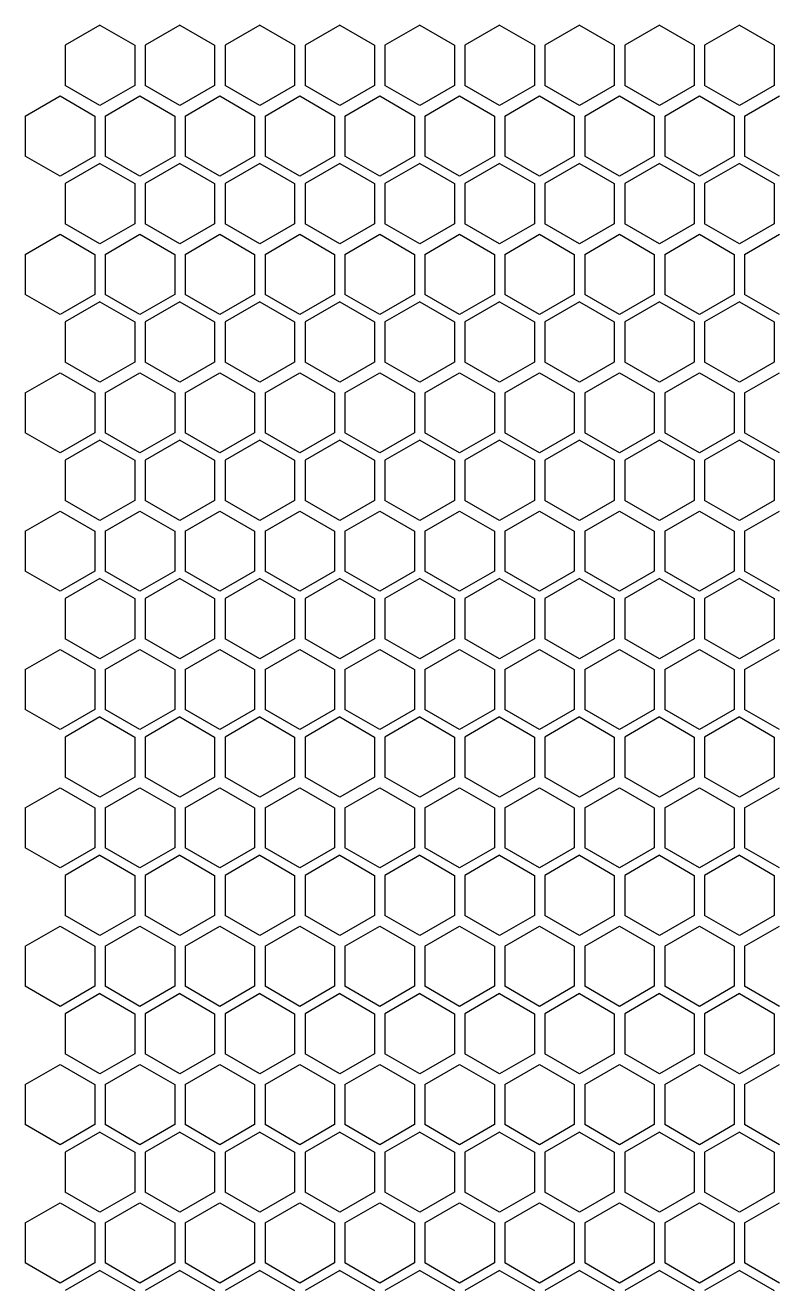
# Model space of a CAD drawing. Extents: x 61367 to 140945, y -1257 to 25588.
# Drawn here: x 94384.1 to 94470.6, y 15948.9 to 16094.1 of the extents above; entities that cross this region are included whole.
import ezdxf

# ---------------------------------------------------------------- set-up
doc = ezdxf.new("R2010")
doc.units = 0
doc.header["$MEASUREMENT"] = 0
doc.layers.get('0').update_dxf_attribs({"linetype": 'CONTINUOUS'})
doc.layers.add('4215-0412-2-1_0', color=7, linetype='CONTINUOUS')

# ---------------------------------------------------------------- blocks, each defined once
blk = doc.blocks.new('RYHTHYT')
at = {"layer": '4215-0412-2-1_0', "color": 7, "linetype": 'Continuous'}
for p, q in [((-33181.66, -67599.48), (-33185.66, -67601.79)), ((-33181.66, -67599.48), (-33177.66, -67601.79)), ((-33172.46, -67599.48), (-33176.46, -67601.79)), ((-33172.46, -67599.48), (-33168.46, -67601.79)), ((-33163.26, -67599.48), (-33167.26, -67601.79)), ((-33163.26, -67599.48), (-33159.26, -67601.79)), ((-33154.06, -67599.48), (-33158.06, -67601.79)), ((-33154.06, -67599.48), (-33150.06, -67601.79)), ((-33144.86, -67599.48), (-33148.86, -67601.79)), ((-33144.86, -67599.48), (-33140.86, -67601.79)), ((-33135.66, -67599.48), (-33139.66, -67601.79)), ((-33135.66, -67599.48), (-33131.66, -67601.79)), ((-33126.46, -67599.48), (-33130.46, -67601.79)), ((-33126.46, -67599.48), (-33122.46, -67601.79)), ((-33117.26, -67599.48), (-33121.26, -67601.79)), ((-33117.26, -67599.48), (-33113.26, -67601.79)), ((-33108.06, -67599.48), (-33112.06, -67601.79)), ((-33108.06, -67599.48), (-33104.06, -67601.79)), ((-33185.66, -67601.79), (-33185.66, -67606.41)), ((-33177.66, -67601.79), (-33177.66, -67606.41)), ((-33176.46, -67601.79), (-33176.46, -67606.41)), ((-33168.46, -67601.79), (-33168.46, -67606.41)), ((-33167.26, -67601.79), (-33167.26, -67606.41)), ((-33159.26, -67601.79), (-33159.26, -67606.41)), ((-33158.06, -67601.79), (-33158.06, -67606.41)), ((-33150.06, -67601.79), (-33150.06, -67606.41)), ((-33148.86, -67601.79), (-33148.86, -67606.41)), ((-33140.86, -67601.79), (-33140.86, -67606.41)), ((-33139.66, -67601.79), (-33139.66, -67606.41)), ((-33131.66, -67601.79), (-33131.66, -67606.41)), ((-33130.46, -67601.79), (-33130.46, -67606.41)), ((-33122.46, -67601.79), (-33122.46, -67606.41)), ((-33121.26, -67601.79), (-33121.26, -67606.41)), ((-33113.26, -67601.79), (-33113.26, -67606.41)), ((-33112.06, -67601.79), (-33112.06, -67606.41)), ((-33104.06, -67601.79), (-33104.06, -67606.41)), ((-33181.66, -67608.72), (-33185.66, -67606.41)), ((-33177.66, -67606.41), (-33181.66, -67608.72)), ((-33172.46, -67608.72), (-33176.46, -67606.41)), ((-33168.46, -67606.41), (-33172.46, -67608.72)), ((-33163.26, -67608.72), (-33167.26, -67606.41)), ((-33159.26, -67606.41), (-33163.26, -67608.72)), ((-33154.06, -67608.72), (-33158.06, -67606.41)), ((-33150.06, -67606.41), (-33154.06, -67608.72)), ((-33144.86, -67608.72), (-33148.86, -67606.41)), ((-33140.86, -67606.41), (-33144.86, -67608.72)), ((-33135.66, -67608.72), (-33139.66, -67606.41)), ((-33131.66, -67606.41), (-33135.66, -67608.72)), ((-33126.46, -67608.72), (-33130.46, -67606.41)), ((-33122.46, -67606.41), (-33126.46, -67608.72)), ((-33117.26, -67608.72), (-33121.26, -67606.41)), ((-33113.26, -67606.41), (-33117.26, -67608.72)), ((-33108.06, -67608.72), (-33112.06, -67606.41)), ((-33104.06, -67606.41), (-33108.06, -67608.72)), ((-33190.26, -67609.94), (-33186.26, -67607.63)), ((-33186.26, -67607.63), (-33182.26, -67609.94)), ((-33181.06, -67609.94), (-33177.06, -67607.63)), ((-33177.06, -67607.63), (-33173.06, -67609.94)), ((-33171.86, -67609.94), (-33167.86, -67607.63)), ((-33167.86, -67607.63), (-33163.86, -67609.94)), ((-33162.66, -67609.94), (-33158.66, -67607.63)), ((-33158.66, -67607.63), (-33154.66, -67609.94)), ((-33153.46, -67609.94), (-33149.46, -67607.63)), ((-33149.46, -67607.63), (-33145.46, -67609.94)), ((-33144.26, -67609.94), (-33140.26, -67607.63)), ((-33140.26, -67607.63), (-33136.26, -67609.94)), ((-33135.06, -67609.94), (-33131.06, -67607.63)), ((-33131.06, -67607.63), (-33127.06, -67609.94)), ((-33125.86, -67609.94), (-33121.86, -67607.63)), ((-33121.86, -67607.63), (-33117.86, -67609.94)), ((-33116.66, -67609.94), (-33112.66, -67607.63)), ((-33112.66, -67607.63), (-33108.66, -67609.94)), ((-33107.46, -67609.94), (-33103.46, -67607.63)), ((-33190.26, -67609.94), (-33190.26, -67614.56)), ((-33182.26, -67609.94), (-33182.26, -67614.56)), ((-33181.06, -67609.94), (-33181.06, -67614.56)), ((-33173.06, -67609.94), (-33173.06, -67614.56)), ((-33171.86, -67609.94), (-33171.86, -67614.56)), ((-33163.86, -67609.94), (-33163.86, -67614.56)), ((-33162.66, -67609.94), (-33162.66, -67614.56)), ((-33154.66, -67609.94), (-33154.66, -67614.56)), ((-33153.46, -67609.94), (-33153.46, -67614.56)), ((-33145.46, -67609.94), (-33145.46, -67614.56)), ((-33144.26, -67609.94), (-33144.26, -67614.56)), ((-33136.26, -67609.94), (-33136.26, -67614.56)), ((-33135.06, -67609.94), (-33135.06, -67614.56)), ((-33127.06, -67609.94), (-33127.06, -67614.56)), ((-33125.86, -67609.94), (-33125.86, -67614.56)), ((-33117.86, -67609.94), (-33117.86, -67614.56)), ((-33116.66, -67609.94), (-33116.66, -67614.56)), ((-33108.66, -67609.94), (-33108.66, -67614.56)), ((-33107.46, -67609.94), (-33107.46, -67614.56)), ((-33186.26, -67616.87), (-33190.26, -67614.56)), ((-33182.26, -67614.56), (-33186.26, -67616.87)), ((-33177.06, -67616.87), (-33181.06, -67614.56)), ((-33173.06, -67614.56), (-33177.06, -67616.87)), ((-33167.86, -67616.87), (-33171.86, -67614.56)), ((-33163.86, -67614.56), (-33167.86, -67616.87)), ((-33158.66, -67616.87), (-33162.66, -67614.56)), ((-33154.66, -67614.56), (-33158.66, -67616.87)), ((-33149.46, -67616.87), (-33153.46, -67614.56)), ((-33145.46, -67614.56), (-33149.46, -67616.87)), ((-33140.26, -67616.87), (-33144.26, -67614.56)), ((-33136.26, -67614.56), (-33140.26, -67616.87)), ((-33131.06, -67616.87), (-33135.06, -67614.56)), ((-33127.06, -67614.56), (-33131.06, -67616.87)), ((-33121.86, -67616.87), (-33125.86, -67614.56)), ((-33117.86, -67614.56), (-33121.86, -67616.87)), ((-33112.66, -67616.87), (-33116.66, -67614.56)), ((-33108.66, -67614.56), (-33112.66, -67616.87)), ((-33103.46, -67616.87), (-33107.46, -67614.56)), ((-33181.66, -67615.41), (-33185.66, -67617.72)), ((-33181.66, -67615.41), (-33177.66, -67617.72)), ((-33172.46, -67615.41), (-33176.46, -67617.72)), ((-33172.46, -67615.41), (-33168.46, -67617.72)), ((-33163.26, -67615.41), (-33167.26, -67617.72)), ((-33163.26, -67615.41), (-33159.26, -67617.72)), ((-33154.06, -67615.41), (-33158.06, -67617.72)), ((-33154.06, -67615.41), (-33150.06, -67617.72)), ((-33144.86, -67615.41), (-33148.86, -67617.72)), ((-33144.86, -67615.41), (-33140.86, -67617.72)), ((-33135.66, -67615.41), (-33139.66, -67617.72)), ((-33135.66, -67615.41), (-33131.66, -67617.72)), ((-33126.46, -67615.41), (-33130.46, -67617.72)), ((-33126.46, -67615.41), (-33122.46, -67617.72)), ((-33117.26, -67615.41), (-33121.26, -67617.72)), ((-33117.26, -67615.41), (-33113.26, -67617.72)), ((-33108.06, -67615.41), (-33112.06, -67617.72)), ((-33108.06, -67615.41), (-33104.06, -67617.72)), ((-33185.66, -67617.72), (-33185.66, -67622.34)), ((-33177.66, -67617.72), (-33177.66, -67622.34)), ((-33176.46, -67617.72), (-33176.46, -67622.34)), ((-33168.46, -67617.72), (-33168.46, -67622.34)), ((-33167.26, -67617.72), (-33167.26, -67622.34)), ((-33159.26, -67617.72), (-33159.26, -67622.34)), ((-33158.06, -67617.72), (-33158.06, -67622.34)), ((-33150.06, -67617.72), (-33150.06, -67622.34)), ((-33148.86, -67617.72), (-33148.86, -67622.34)), ((-33140.86, -67617.72), (-33140.86, -67622.34)), ((-33139.66, -67617.72), (-33139.66, -67622.34)), ((-33131.66, -67617.72), (-33131.66, -67622.34)), ((-33130.46, -67617.72), (-33130.46, -67622.34)), ((-33122.46, -67617.72), (-33122.46, -67622.34)), ((-33121.26, -67617.72), (-33121.26, -67622.34)), ((-33113.26, -67617.72), (-33113.26, -67622.34)), ((-33112.06, -67617.72), (-33112.06, -67622.34)), ((-33104.06, -67617.72), (-33104.06, -67622.34)), ((-33181.66, -67624.65), (-33185.66, -67622.34)), ((-33177.66, -67622.34), (-33181.66, -67624.65)), ((-33172.46, -67624.65), (-33176.46, -67622.34)), ((-33168.46, -67622.34), (-33172.46, -67624.65)), ((-33163.26, -67624.65), (-33167.26, -67622.34)), ((-33159.26, -67622.34), (-33163.26, -67624.65)), ((-33154.06, -67624.65), (-33158.06, -67622.34)), ((-33150.06, -67622.34), (-33154.06, -67624.65)), ((-33144.86, -67624.65), (-33148.86, -67622.34)), ((-33140.86, -67622.34), (-33144.86, -67624.65)), ((-33135.66, -67624.65), (-33139.66, -67622.34)), ((-33131.66, -67622.34), (-33135.66, -67624.65)), ((-33126.46, -67624.65), (-33130.46, -67622.34)), ((-33122.46, -67622.34), (-33126.46, -67624.65)), ((-33117.26, -67624.65), (-33121.26, -67622.34)), ((-33113.26, -67622.34), (-33117.26, -67624.65)), ((-33108.06, -67624.65), (-33112.06, -67622.34)), ((-33104.06, -67622.34), (-33108.06, -67624.65)), ((-33190.26, -67625.87), (-33186.26, -67623.56)), ((-33186.26, -67623.56), (-33182.26, -67625.87)), ((-33181.06, -67625.87), (-33177.06, -67623.56)), ((-33177.06, -67623.56), (-33173.06, -67625.87)), ((-33171.86, -67625.87), (-33167.86, -67623.56)), ((-33167.86, -67623.56), (-33163.86, -67625.87)), ((-33162.66, -67625.87), (-33158.66, -67623.56)), ((-33158.66, -67623.56), (-33154.66, -67625.87)), ((-33153.46, -67625.87), (-33149.46, -67623.56)), ((-33149.46, -67623.56), (-33145.46, -67625.87)), ((-33144.26, -67625.87), (-33140.26, -67623.56)), ((-33140.26, -67623.56), (-33136.26, -67625.87)), ((-33135.06, -67625.87), (-33131.06, -67623.56)), ((-33131.06, -67623.56), (-33127.06, -67625.87)), ((-33125.86, -67625.87), (-33121.86, -67623.56)), ((-33121.86, -67623.56), (-33117.86, -67625.87)), ((-33116.66, -67625.87), (-33112.66, -67623.56)), ((-33112.66, -67623.56), (-33108.66, -67625.87)), ((-33107.46, -67625.87), (-33103.46, -67623.56)), ((-33190.26, -67625.87), (-33190.26, -67630.49)), ((-33182.26, -67625.87), (-33182.26, -67630.49)), ((-33181.06, -67625.87), (-33181.06, -67630.49)), ((-33173.06, -67625.87), (-33173.06, -67630.49)), ((-33171.86, -67625.87), (-33171.86, -67630.49)), ((-33163.86, -67625.87), (-33163.86, -67630.49)), ((-33162.66, -67625.87), (-33162.66, -67630.49)), ((-33154.66, -67625.87), (-33154.66, -67630.49)), ((-33153.46, -67625.87), (-33153.46, -67630.49)), ((-33145.46, -67625.87), (-33145.46, -67630.49)), ((-33144.26, -67625.87), (-33144.26, -67630.49)), ((-33136.26, -67625.87), (-33136.26, -67630.49)), ((-33135.06, -67625.87), (-33135.06, -67630.49)), ((-33127.06, -67625.87), (-33127.06, -67630.49)), ((-33125.86, -67625.87), (-33125.86, -67630.49)), ((-33117.86, -67625.87), (-33117.86, -67630.49)), ((-33116.66, -67625.87), (-33116.66, -67630.49)), ((-33108.66, -67625.87), (-33108.66, -67630.49)), ((-33107.46, -67625.87), (-33107.46, -67630.49)), ((-33186.26, -67632.8), (-33190.26, -67630.49)), ((-33182.26, -67630.49), (-33186.26, -67632.8)), ((-33177.06, -67632.8), (-33181.06, -67630.49)), ((-33173.06, -67630.49), (-33177.06, -67632.8)), ((-33167.86, -67632.8), (-33171.86, -67630.49)), ((-33163.86, -67630.49), (-33167.86, -67632.8)), ((-33158.66, -67632.8), (-33162.66, -67630.49)), ((-33154.66, -67630.49), (-33158.66, -67632.8)), ((-33149.46, -67632.8), (-33153.46, -67630.49)), ((-33145.46, -67630.49), (-33149.46, -67632.8)), ((-33140.26, -67632.8), (-33144.26, -67630.49)), ((-33136.26, -67630.49), (-33140.26, -67632.8)), ((-33131.06, -67632.8), (-33135.06, -67630.49)), ((-33127.06, -67630.49), (-33131.06, -67632.8)), ((-33121.86, -67632.8), (-33125.86, -67630.49)), ((-33117.86, -67630.49), (-33121.86, -67632.8)), ((-33112.66, -67632.8), (-33116.66, -67630.49)), ((-33108.66, -67630.49), (-33112.66, -67632.8)), ((-33103.46, -67632.8), (-33107.46, -67630.49)), ((-33181.66, -67631.34), (-33185.66, -67633.65)), ((-33181.66, -67631.34), (-33177.66, -67633.65)), ((-33172.46, -67631.34), (-33176.46, -67633.65)), ((-33172.46, -67631.34), (-33168.46, -67633.65)), ((-33163.26, -67631.34), (-33167.26, -67633.65)), ((-33163.26, -67631.34), (-33159.26, -67633.65)), ((-33154.06, -67631.34), (-33158.06, -67633.65)), ((-33154.06, -67631.34), (-33150.06, -67633.65)), ((-33144.86, -67631.34), (-33148.86, -67633.65)), ((-33144.86, -67631.34), (-33140.86, -67633.65)), ((-33135.66, -67631.34), (-33139.66, -67633.65)), ((-33135.66, -67631.34), (-33131.66, -67633.65)), ((-33126.46, -67631.34), (-33130.46, -67633.65)), ((-33126.46, -67631.34), (-33122.46, -67633.65)), ((-33117.26, -67631.34), (-33121.26, -67633.65)), ((-33117.26, -67631.34), (-33113.26, -67633.65)), ((-33108.06, -67631.34), (-33112.06, -67633.65)), ((-33108.06, -67631.34), (-33104.06, -67633.65)), ((-33185.66, -67633.65), (-33185.66, -67638.27)), ((-33177.66, -67633.65), (-33177.66, -67638.27)), ((-33176.46, -67633.65), (-33176.46, -67638.27)), ((-33168.46, -67633.65), (-33168.46, -67638.27)), ((-33167.26, -67633.65), (-33167.26, -67638.27)), ((-33159.26, -67633.65), (-33159.26, -67638.27)), ((-33158.06, -67633.65), (-33158.06, -67638.27)), ((-33150.06, -67633.65), (-33150.06, -67638.27)), ((-33148.86, -67633.65), (-33148.86, -67638.27)), ((-33140.86, -67633.65), (-33140.86, -67638.27)), ((-33139.66, -67633.65), (-33139.66, -67638.27)), ((-33131.66, -67633.65), (-33131.66, -67638.27)), ((-33130.46, -67633.65), (-33130.46, -67638.27)), ((-33122.46, -67633.65), (-33122.46, -67638.27)), ((-33121.26, -67633.65), (-33121.26, -67638.27)), ((-33113.26, -67633.65), (-33113.26, -67638.27)), ((-33112.06, -67633.65), (-33112.06, -67638.27)), ((-33104.06, -67633.65), (-33104.06, -67638.27)), ((-33181.66, -67640.58), (-33185.66, -67638.27)), ((-33177.66, -67638.27), (-33181.66, -67640.58)), ((-33172.46, -67640.58), (-33176.46, -67638.27)), ((-33168.46, -67638.27), (-33172.46, -67640.58)), ((-33163.26, -67640.58), (-33167.26, -67638.27)), ((-33159.26, -67638.27), (-33163.26, -67640.58)), ((-33154.06, -67640.58), (-33158.06, -67638.27)), ((-33150.06, -67638.27), (-33154.06, -67640.58)), ((-33144.86, -67640.58), (-33148.86, -67638.27)), ((-33140.86, -67638.27), (-33144.86, -67640.58)), ((-33135.66, -67640.58), (-33139.66, -67638.27)), ((-33131.66, -67638.27), (-33135.66, -67640.58)), ((-33126.46, -67640.58), (-33130.46, -67638.27)), ((-33122.46, -67638.27), (-33126.46, -67640.58)), ((-33117.26, -67640.58), (-33121.26, -67638.27)), ((-33113.26, -67638.27), (-33117.26, -67640.58)), ((-33108.06, -67640.58), (-33112.06, -67638.27)), ((-33104.06, -67638.27), (-33108.06, -67640.58)), ((-33190.26, -67641.8), (-33186.26, -67639.49)), ((-33186.26, -67639.49), (-33182.26, -67641.8)), ((-33181.06, -67641.8), (-33177.06, -67639.49)), ((-33177.06, -67639.49), (-33173.06, -67641.8)), ((-33171.86, -67641.8), (-33167.86, -67639.49)), ((-33167.86, -67639.49), (-33163.86, -67641.8)), ((-33162.66, -67641.8), (-33158.66, -67639.49)), ((-33158.66, -67639.49), (-33154.66, -67641.8)), ((-33153.46, -67641.8), (-33149.46, -67639.49)), ((-33149.46, -67639.49), (-33145.46, -67641.8)), ((-33144.26, -67641.8), (-33140.26, -67639.49)), ((-33140.26, -67639.49), (-33136.26, -67641.8)), ((-33135.06, -67641.8), (-33131.06, -67639.49)), ((-33131.06, -67639.49), (-33127.06, -67641.8)), ((-33125.86, -67641.8), (-33121.86, -67639.49)), ((-33121.86, -67639.49), (-33117.86, -67641.8)), ((-33116.66, -67641.8), (-33112.66, -67639.49)), ((-33112.66, -67639.49), (-33108.66, -67641.8)), ((-33107.46, -67641.8), (-33103.46, -67639.49)), ((-33190.26, -67641.8), (-33190.26, -67646.42)), ((-33182.26, -67641.8), (-33182.26, -67646.42)), ((-33181.06, -67641.8), (-33181.06, -67646.42)), ((-33173.06, -67641.8), (-33173.06, -67646.42)), ((-33171.86, -67641.8), (-33171.86, -67646.42)), ((-33163.86, -67641.8), (-33163.86, -67646.42)), ((-33162.66, -67641.8), (-33162.66, -67646.42)), ((-33154.66, -67641.8), (-33154.66, -67646.42)), ((-33153.46, -67641.8), (-33153.46, -67646.42)), ((-33145.46, -67641.8), (-33145.46, -67646.42)), ((-33144.26, -67641.8), (-33144.26, -67646.42)), ((-33136.26, -67641.8), (-33136.26, -67646.42)), ((-33135.06, -67641.8), (-33135.06, -67646.42)), ((-33127.06, -67641.8), (-33127.06, -67646.42)), ((-33125.86, -67641.8), (-33125.86, -67646.42)), ((-33117.86, -67641.8), (-33117.86, -67646.42)), ((-33116.66, -67641.8), (-33116.66, -67646.42)), ((-33108.66, -67641.8), (-33108.66, -67646.42)), ((-33107.46, -67641.8), (-33107.46, -67646.42)), ((-33186.26, -67648.73), (-33190.26, -67646.42)), ((-33182.26, -67646.42), (-33186.26, -67648.73)), ((-33177.06, -67648.73), (-33181.06, -67646.42)), ((-33173.06, -67646.42), (-33177.06, -67648.73)), ((-33167.86, -67648.73), (-33171.86, -67646.42)), ((-33163.86, -67646.42), (-33167.86, -67648.73)), ((-33158.66, -67648.73), (-33162.66, -67646.42)), ((-33154.66, -67646.42), (-33158.66, -67648.73)), ((-33149.46, -67648.73), (-33153.46, -67646.42)), ((-33145.46, -67646.42), (-33149.46, -67648.73)), ((-33140.26, -67648.73), (-33144.26, -67646.42)), ((-33136.26, -67646.42), (-33140.26, -67648.73)), ((-33131.06, -67648.73), (-33135.06, -67646.42)), ((-33127.06, -67646.42), (-33131.06, -67648.73)), ((-33121.86, -67648.73), (-33125.86, -67646.42)), ((-33117.86, -67646.42), (-33121.86, -67648.73)), ((-33112.66, -67648.73), (-33116.66, -67646.42)), ((-33108.66, -67646.42), (-33112.66, -67648.73)), ((-33103.46, -67648.73), (-33107.46, -67646.42)), ((-33181.66, -67647.27), (-33185.66, -67649.58)), ((-33181.66, -67647.27), (-33177.66, -67649.58)), ((-33172.46, -67647.27), (-33176.46, -67649.58)), ((-33172.46, -67647.27), (-33168.46, -67649.58)), ((-33163.26, -67647.27), (-33167.26, -67649.58)), ((-33163.26, -67647.27), (-33159.26, -67649.58)), ((-33154.06, -67647.27), (-33158.06, -67649.58)), ((-33154.06, -67647.27), (-33150.06, -67649.58)), ((-33144.86, -67647.27), (-33148.86, -67649.58)), ((-33144.86, -67647.27), (-33140.86, -67649.58)), ((-33135.66, -67647.27), (-33139.66, -67649.58)), ((-33135.66, -67647.27), (-33131.66, -67649.58)), ((-33126.46, -67647.27), (-33130.46, -67649.58)), ((-33126.46, -67647.27), (-33122.46, -67649.58)), ((-33117.26, -67647.27), (-33121.26, -67649.58)), ((-33117.26, -67647.27), (-33113.26, -67649.58)), ((-33108.06, -67647.27), (-33112.06, -67649.58)), ((-33108.06, -67647.27), (-33104.06, -67649.58)), ((-33185.66, -67649.58), (-33185.66, -67654.2)), ((-33177.66, -67649.58), (-33177.66, -67654.2)), ((-33176.46, -67649.58), (-33176.46, -67654.2)), ((-33168.46, -67649.58), (-33168.46, -67654.2)), ((-33167.26, -67649.58), (-33167.26, -67654.2)), ((-33159.26, -67649.58), (-33159.26, -67654.2)), ((-33158.06, -67649.58), (-33158.06, -67654.2)), ((-33150.06, -67649.58), (-33150.06, -67654.2)), ((-33148.86, -67649.58), (-33148.86, -67654.2)), ((-33140.86, -67649.58), (-33140.86, -67654.2)), ((-33139.66, -67649.58), (-33139.66, -67654.2)), ((-33131.66, -67649.58), (-33131.66, -67654.2)), ((-33130.46, -67649.58), (-33130.46, -67654.2)), ((-33122.46, -67649.58), (-33122.46, -67654.2)), ((-33121.26, -67649.58), (-33121.26, -67654.2)), ((-33113.26, -67649.58), (-33113.26, -67654.2)), ((-33112.06, -67649.58), (-33112.06, -67654.2)), ((-33104.06, -67649.58), (-33104.06, -67654.2)), ((-33181.66, -67656.51), (-33185.66, -67654.2)), ((-33177.66, -67654.2), (-33181.66, -67656.51)), ((-33172.46, -67656.51), (-33176.46, -67654.2)), ((-33168.46, -67654.2), (-33172.46, -67656.51)), ((-33163.26, -67656.51), (-33167.26, -67654.2)), ((-33159.26, -67654.2), (-33163.26, -67656.51)), ((-33154.06, -67656.51), (-33158.06, -67654.2)), ((-33150.06, -67654.2), (-33154.06, -67656.51)), ((-33144.86, -67656.51), (-33148.86, -67654.2)), ((-33140.86, -67654.2), (-33144.86, -67656.51)), ((-33135.66, -67656.51), (-33139.66, -67654.2)), ((-33131.66, -67654.2), (-33135.66, -67656.51)), ((-33126.46, -67656.51), (-33130.46, -67654.2)), ((-33122.46, -67654.2), (-33126.46, -67656.51)), ((-33117.26, -67656.51), (-33121.26, -67654.2)), ((-33113.26, -67654.2), (-33117.26, -67656.51)), ((-33108.06, -67656.51), (-33112.06, -67654.2)), ((-33104.06, -67654.2), (-33108.06, -67656.51)), ((-33190.26, -67657.73), (-33186.26, -67655.42)), ((-33186.26, -67655.42), (-33182.26, -67657.73)), ((-33181.06, -67657.73), (-33177.06, -67655.42)), ((-33177.06, -67655.42), (-33173.06, -67657.73)), ((-33171.86, -67657.73), (-33167.86, -67655.42)), ((-33167.86, -67655.42), (-33163.86, -67657.73)), ((-33162.66, -67657.73), (-33158.66, -67655.42)), ((-33158.66, -67655.42), (-33154.66, -67657.73)), ((-33153.46, -67657.73), (-33149.46, -67655.42)), ((-33149.46, -67655.42), (-33145.46, -67657.73)), ((-33144.26, -67657.73), (-33140.26, -67655.42)), ((-33140.26, -67655.42), (-33136.26, -67657.73)), ((-33135.06, -67657.73), (-33131.06, -67655.42)), ((-33131.06, -67655.42), (-33127.06, -67657.73)), ((-33125.86, -67657.73), (-33121.86, -67655.42)), ((-33121.86, -67655.42), (-33117.86, -67657.73)), ((-33116.66, -67657.73), (-33112.66, -67655.42)), ((-33112.66, -67655.42), (-33108.66, -67657.73)), ((-33107.46, -67657.73), (-33103.46, -67655.42)), ((-33190.26, -67657.73), (-33190.26, -67662.35)), ((-33182.26, -67657.73), (-33182.26, -67662.35)), ((-33181.06, -67657.73), (-33181.06, -67662.35)), ((-33173.06, -67657.73), (-33173.06, -67662.35)), ((-33171.86, -67657.73), (-33171.86, -67662.35)), ((-33163.86, -67657.73), (-33163.86, -67662.35)), ((-33162.66, -67657.73), (-33162.66, -67662.35)), ((-33154.66, -67657.73), (-33154.66, -67662.35)), ((-33153.46, -67657.73), (-33153.46, -67662.35)), ((-33145.46, -67657.73), (-33145.46, -67662.35)), ((-33144.26, -67657.73), (-33144.26, -67662.35)), ((-33136.26, -67657.73), (-33136.26, -67662.35)), ((-33135.06, -67657.73), (-33135.06, -67662.35)), ((-33127.06, -67657.73), (-33127.06, -67662.35)), ((-33125.86, -67657.73), (-33125.86, -67662.35)), ((-33117.86, -67657.73), (-33117.86, -67662.35)), ((-33116.66, -67657.73), (-33116.66, -67662.35)), ((-33108.66, -67657.73), (-33108.66, -67662.35)), ((-33107.46, -67657.73), (-33107.46, -67662.35)), ((-33186.26, -67664.66), (-33190.26, -67662.35)), ((-33182.26, -67662.35), (-33186.26, -67664.66)), ((-33177.06, -67664.66), (-33181.06, -67662.35)), ((-33173.06, -67662.35), (-33177.06, -67664.66)), ((-33167.86, -67664.66), (-33171.86, -67662.35)), ((-33163.86, -67662.35), (-33167.86, -67664.66)), ((-33158.66, -67664.66), (-33162.66, -67662.35)), ((-33154.66, -67662.35), (-33158.66, -67664.66)), ((-33149.46, -67664.66), (-33153.46, -67662.35)), ((-33145.46, -67662.35), (-33149.46, -67664.66)), ((-33140.26, -67664.66), (-33144.26, -67662.35)), ((-33136.26, -67662.35), (-33140.26, -67664.66)), ((-33131.06, -67664.66), (-33135.06, -67662.35)), ((-33127.06, -67662.35), (-33131.06, -67664.66)), ((-33121.86, -67664.66), (-33125.86, -67662.35)), ((-33117.86, -67662.35), (-33121.86, -67664.66)), ((-33112.66, -67664.66), (-33116.66, -67662.35)), ((-33108.66, -67662.35), (-33112.66, -67664.66)), ((-33103.46, -67664.66), (-33107.46, -67662.35)), ((-33181.66, -67663.2), (-33185.66, -67665.51)), ((-33181.66, -67663.2), (-33177.66, -67665.51)), ((-33172.46, -67663.2), (-33176.46, -67665.51)), ((-33172.46, -67663.2), (-33168.46, -67665.51)), ((-33163.26, -67663.2), (-33167.26, -67665.51)), ((-33163.26, -67663.2), (-33159.26, -67665.51)), ((-33154.06, -67663.2), (-33158.06, -67665.51)), ((-33154.06, -67663.2), (-33150.06, -67665.51)), ((-33144.86, -67663.2), (-33148.86, -67665.51)), ((-33144.86, -67663.2), (-33140.86, -67665.51)), ((-33135.66, -67663.2), (-33139.66, -67665.51)), ((-33135.66, -67663.2), (-33131.66, -67665.51)), ((-33126.46, -67663.2), (-33130.46, -67665.51)), ((-33126.46, -67663.2), (-33122.46, -67665.51)), ((-33117.26, -67663.2), (-33121.26, -67665.51)), ((-33117.26, -67663.2), (-33113.26, -67665.51)), ((-33108.06, -67663.2), (-33112.06, -67665.51)), ((-33108.06, -67663.2), (-33104.06, -67665.51)), ((-33185.66, -67665.51), (-33185.66, -67670.13)), ((-33177.66, -67665.51), (-33177.66, -67670.13)), ((-33176.46, -67665.51), (-33176.46, -67670.13)), ((-33168.46, -67665.51), (-33168.46, -67670.13)), ((-33167.26, -67665.51), (-33167.26, -67670.13)), ((-33159.26, -67665.51), (-33159.26, -67670.13)), ((-33158.06, -67665.51), (-33158.06, -67670.13)), ((-33150.06, -67665.51), (-33150.06, -67670.13)), ((-33148.86, -67665.51), (-33148.86, -67670.13)), ((-33140.86, -67665.51), (-33140.86, -67670.13)), ((-33139.66, -67665.51), (-33139.66, -67670.13)), ((-33131.66, -67665.51), (-33131.66, -67670.13)), ((-33130.46, -67665.51), (-33130.46, -67670.13)), ((-33122.46, -67665.51), (-33122.46, -67670.13)), ((-33121.26, -67665.51), (-33121.26, -67670.13)), ((-33113.26, -67665.51), (-33113.26, -67670.13)), ((-33112.06, -67665.51), (-33112.06, -67670.13)), ((-33104.06, -67665.51), (-33104.06, -67670.13)), ((-33190.26, -67673.66), (-33186.26, -67671.35)), ((-33186.26, -67671.35), (-33182.26, -67673.66)), ((-33181.66, -67672.44), (-33185.66, -67670.13)), ((-33177.66, -67670.13), (-33181.66, -67672.44)), ((-33181.06, -67673.66), (-33177.06, -67671.35)), ((-33177.06, -67671.35), (-33173.06, -67673.66)), ((-33172.46, -67672.44), (-33176.46, -67670.13)), ((-33168.46, -67670.13), (-33172.46, -67672.44)), ((-33171.86, -67673.66), (-33167.86, -67671.35)), ((-33167.86, -67671.35), (-33163.86, -67673.66)), ((-33163.26, -67672.44), (-33167.26, -67670.13)), ((-33159.26, -67670.13), (-33163.26, -67672.44)), ((-33162.66, -67673.66), (-33158.66, -67671.35)), ((-33158.66, -67671.35), (-33154.66, -67673.66)), ((-33154.06, -67672.44), (-33158.06, -67670.13)), ((-33150.06, -67670.13), (-33154.06, -67672.44)), ((-33153.46, -67673.66), (-33149.46, -67671.35)), ((-33149.46, -67671.35), (-33145.46, -67673.66)), ((-33144.86, -67672.44), (-33148.86, -67670.13)), ((-33140.86, -67670.13), (-33144.86, -67672.44)), ((-33144.26, -67673.66), (-33140.26, -67671.35)), ((-33140.26, -67671.35), (-33136.26, -67673.66)), ((-33135.66, -67672.44), (-33139.66, -67670.13)), ((-33131.66, -67670.13), (-33135.66, -67672.44)), ((-33135.06, -67673.66), (-33131.06, -67671.35)), ((-33131.06, -67671.35), (-33127.06, -67673.66)), ((-33126.46, -67672.44), (-33130.46, -67670.13)), ((-33122.46, -67670.13), (-33126.46, -67672.44)), ((-33125.86, -67673.66), (-33121.86, -67671.35)), ((-33121.86, -67671.35), (-33117.86, -67673.66)), ((-33117.26, -67672.44), (-33121.26, -67670.13)), ((-33113.26, -67670.13), (-33117.26, -67672.44)), ((-33116.66, -67673.66), (-33112.66, -67671.35)), ((-33112.66, -67671.35), (-33108.66, -67673.66)), ((-33108.06, -67672.44), (-33112.06, -67670.13)), ((-33104.06, -67670.13), (-33108.06, -67672.44)), ((-33107.46, -67673.66), (-33103.46, -67671.35)), ((-33190.26, -67673.66), (-33190.26, -67678.28)), ((-33182.26, -67673.66), (-33182.26, -67678.28)), ((-33181.06, -67673.66), (-33181.06, -67678.28)), ((-33173.06, -67673.66), (-33173.06, -67678.28)), ((-33171.86, -67673.66), (-33171.86, -67678.28)), ((-33163.86, -67673.66), (-33163.86, -67678.28)), ((-33162.66, -67673.66), (-33162.66, -67678.28)), ((-33154.66, -67673.66), (-33154.66, -67678.28)), ((-33153.46, -67673.66), (-33153.46, -67678.28)), ((-33145.46, -67673.66), (-33145.46, -67678.28)), ((-33144.26, -67673.66), (-33144.26, -67678.28)), ((-33136.26, -67673.66), (-33136.26, -67678.28)), ((-33135.06, -67673.66), (-33135.06, -67678.28)), ((-33127.06, -67673.66), (-33127.06, -67678.28)), ((-33125.86, -67673.66), (-33125.86, -67678.28)), ((-33117.86, -67673.66), (-33117.86, -67678.28)), ((-33116.66, -67673.66), (-33116.66, -67678.28)), ((-33108.66, -67673.66), (-33108.66, -67678.28)), ((-33107.46, -67673.66), (-33107.46, -67678.28)), ((-33186.26, -67680.59), (-33190.26, -67678.28)), ((-33182.26, -67678.28), (-33186.26, -67680.59)), ((-33177.06, -67680.59), (-33181.06, -67678.28)), ((-33173.06, -67678.28), (-33177.06, -67680.59)), ((-33167.86, -67680.59), (-33171.86, -67678.28)), ((-33163.86, -67678.28), (-33167.86, -67680.59)), ((-33158.66, -67680.59), (-33162.66, -67678.28)), ((-33154.66, -67678.28), (-33158.66, -67680.59)), ((-33149.46, -67680.59), (-33153.46, -67678.28)), ((-33145.46, -67678.28), (-33149.46, -67680.59)), ((-33140.26, -67680.59), (-33144.26, -67678.28)), ((-33136.26, -67678.28), (-33140.26, -67680.59)), ((-33131.06, -67680.59), (-33135.06, -67678.28)), ((-33127.06, -67678.28), (-33131.06, -67680.59)), ((-33121.86, -67680.59), (-33125.86, -67678.28)), ((-33117.86, -67678.28), (-33121.86, -67680.59)), ((-33112.66, -67680.59), (-33116.66, -67678.28)), ((-33108.66, -67678.28), (-33112.66, -67680.59)), ((-33103.46, -67680.59), (-33107.46, -67678.28)), ((-33181.66, -67679.13), (-33185.66, -67681.44)), ((-33181.66, -67679.13), (-33177.66, -67681.44)), ((-33172.46, -67679.13), (-33176.46, -67681.44)), ((-33172.46, -67679.13), (-33168.46, -67681.44)), ((-33163.26, -67679.13), (-33167.26, -67681.44)), ((-33163.26, -67679.13), (-33159.26, -67681.44)), ((-33154.06, -67679.13), (-33158.06, -67681.44)), ((-33154.06, -67679.13), (-33150.06, -67681.44)), ((-33144.86, -67679.13), (-33148.86, -67681.44)), ((-33144.86, -67679.13), (-33140.86, -67681.44)), ((-33135.66, -67679.13), (-33139.66, -67681.44)), ((-33135.66, -67679.13), (-33131.66, -67681.44)), ((-33126.46, -67679.13), (-33130.46, -67681.44)), ((-33126.46, -67679.13), (-33122.46, -67681.44)), ((-33117.26, -67679.13), (-33121.26, -67681.44)), ((-33117.26, -67679.13), (-33113.26, -67681.44)), ((-33108.06, -67679.13), (-33112.06, -67681.44)), ((-33108.06, -67679.13), (-33104.06, -67681.44)), ((-33185.66, -67681.44), (-33185.66, -67686.06)), ((-33177.66, -67681.44), (-33177.66, -67686.06)), ((-33176.46, -67681.44), (-33176.46, -67686.06)), ((-33168.46, -67681.44), (-33168.46, -67686.06)), ((-33167.26, -67681.44), (-33167.26, -67686.06)), ((-33159.26, -67681.44), (-33159.26, -67686.06)), ((-33158.06, -67681.44), (-33158.06, -67686.06)), ((-33150.06, -67681.44), (-33150.06, -67686.06)), ((-33148.86, -67681.44), (-33148.86, -67686.06)), ((-33140.86, -67681.44), (-33140.86, -67686.06)), ((-33139.66, -67681.44), (-33139.66, -67686.06)), ((-33131.66, -67681.44), (-33131.66, -67686.06)), ((-33130.46, -67681.44), (-33130.46, -67686.06)), ((-33122.46, -67681.44), (-33122.46, -67686.06)), ((-33121.26, -67681.44), (-33121.26, -67686.06)), ((-33113.26, -67681.44), (-33113.26, -67686.06)), ((-33112.06, -67681.44), (-33112.06, -67686.06)), ((-33104.06, -67681.44), (-33104.06, -67686.06)), ((-33190.26, -67689.59), (-33186.26, -67687.28)), ((-33186.26, -67687.28), (-33182.26, -67689.59)), ((-33181.66, -67688.37), (-33185.66, -67686.06)), ((-33177.66, -67686.06), (-33181.66, -67688.37)), ((-33181.06, -67689.59), (-33177.06, -67687.28)), ((-33177.06, -67687.28), (-33173.06, -67689.59)), ((-33172.46, -67688.37), (-33176.46, -67686.06)), ((-33168.46, -67686.06), (-33172.46, -67688.37)), ((-33171.86, -67689.59), (-33167.86, -67687.28)), ((-33167.86, -67687.28), (-33163.86, -67689.59)), ((-33163.26, -67688.37), (-33167.26, -67686.06)), ((-33159.26, -67686.06), (-33163.26, -67688.37)), ((-33162.66, -67689.59), (-33158.66, -67687.28)), ((-33158.66, -67687.28), (-33154.66, -67689.59)), ((-33154.06, -67688.37), (-33158.06, -67686.06)), ((-33150.06, -67686.06), (-33154.06, -67688.37)), ((-33153.46, -67689.59), (-33149.46, -67687.28)), ((-33149.46, -67687.28), (-33145.46, -67689.59)), ((-33144.86, -67688.37), (-33148.86, -67686.06)), ((-33140.86, -67686.06), (-33144.86, -67688.37)), ((-33144.26, -67689.59), (-33140.26, -67687.28)), ((-33140.26, -67687.28), (-33136.26, -67689.59)), ((-33135.66, -67688.37), (-33139.66, -67686.06)), ((-33131.66, -67686.06), (-33135.66, -67688.37)), ((-33135.06, -67689.59), (-33131.06, -67687.28)), ((-33131.06, -67687.28), (-33127.06, -67689.59)), ((-33126.46, -67688.37), (-33130.46, -67686.06)), ((-33122.46, -67686.06), (-33126.46, -67688.37)), ((-33125.86, -67689.59), (-33121.86, -67687.28)), ((-33121.86, -67687.28), (-33117.86, -67689.59)), ((-33117.26, -67688.37), (-33121.26, -67686.06)), ((-33113.26, -67686.06), (-33117.26, -67688.37)), ((-33116.66, -67689.59), (-33112.66, -67687.28)), ((-33112.66, -67687.28), (-33108.66, -67689.59)), ((-33108.06, -67688.37), (-33112.06, -67686.06)), ((-33104.06, -67686.06), (-33108.06, -67688.37)), ((-33107.46, -67689.59), (-33103.46, -67687.28)), ((-33190.26, -67689.59), (-33190.26, -67694.21)), ((-33182.26, -67689.59), (-33182.26, -67694.21)), ((-33181.06, -67689.59), (-33181.06, -67694.21)), ((-33173.06, -67689.59), (-33173.06, -67694.21)), ((-33171.86, -67689.59), (-33171.86, -67694.21)), ((-33163.86, -67689.59), (-33163.86, -67694.21)), ((-33162.66, -67689.59), (-33162.66, -67694.21)), ((-33154.66, -67689.59), (-33154.66, -67694.21)), ((-33153.46, -67689.59), (-33153.46, -67694.21)), ((-33145.46, -67689.59), (-33145.46, -67694.21)), ((-33144.26, -67689.59), (-33144.26, -67694.21)), ((-33136.26, -67689.59), (-33136.26, -67694.21)), ((-33135.06, -67689.59), (-33135.06, -67694.21)), ((-33127.06, -67689.59), (-33127.06, -67694.21)), ((-33125.86, -67689.59), (-33125.86, -67694.21)), ((-33117.86, -67689.59), (-33117.86, -67694.21)), ((-33116.66, -67689.59), (-33116.66, -67694.21)), ((-33108.66, -67689.59), (-33108.66, -67694.21)), ((-33107.46, -67689.59), (-33107.46, -67694.21)), ((-33186.26, -67696.52), (-33190.26, -67694.21)), ((-33182.26, -67694.21), (-33186.26, -67696.52)), ((-33177.06, -67696.52), (-33181.06, -67694.21)), ((-33173.06, -67694.21), (-33177.06, -67696.52)), ((-33167.86, -67696.52), (-33171.86, -67694.21)), ((-33163.86, -67694.21), (-33167.86, -67696.52)), ((-33158.66, -67696.52), (-33162.66, -67694.21)), ((-33154.66, -67694.21), (-33158.66, -67696.52)), ((-33149.46, -67696.52), (-33153.46, -67694.21)), ((-33145.46, -67694.21), (-33149.46, -67696.52)), ((-33140.26, -67696.52), (-33144.26, -67694.21)), ((-33136.26, -67694.21), (-33140.26, -67696.52)), ((-33131.06, -67696.52), (-33135.06, -67694.21)), ((-33127.06, -67694.21), (-33131.06, -67696.52)), ((-33121.86, -67696.52), (-33125.86, -67694.21)), ((-33117.86, -67694.21), (-33121.86, -67696.52)), ((-33112.66, -67696.52), (-33116.66, -67694.21)), ((-33108.66, -67694.21), (-33112.66, -67696.52)), ((-33103.46, -67696.52), (-33107.46, -67694.21)), ((-33181.66, -67695.06), (-33185.66, -67697.37)), ((-33181.66, -67695.06), (-33177.66, -67697.37)), ((-33172.46, -67695.06), (-33176.46, -67697.37)), ((-33172.46, -67695.06), (-33168.46, -67697.37)), ((-33163.26, -67695.06), (-33167.26, -67697.37)), ((-33163.26, -67695.06), (-33159.26, -67697.37)), ((-33154.06, -67695.06), (-33158.06, -67697.37)), ((-33154.06, -67695.06), (-33150.06, -67697.37)), ((-33144.86, -67695.06), (-33148.86, -67697.37)), ((-33144.86, -67695.06), (-33140.86, -67697.37)), ((-33135.66, -67695.06), (-33139.66, -67697.37)), ((-33135.66, -67695.06), (-33131.66, -67697.37)), ((-33126.46, -67695.06), (-33130.46, -67697.37)), ((-33126.46, -67695.06), (-33122.46, -67697.37)), ((-33117.26, -67695.06), (-33121.26, -67697.37)), ((-33117.26, -67695.06), (-33113.26, -67697.37)), ((-33108.06, -67695.06), (-33112.06, -67697.37)), ((-33108.06, -67695.06), (-33104.06, -67697.37)), ((-33185.66, -67697.37), (-33185.66, -67701.99)), ((-33177.66, -67697.37), (-33177.66, -67701.99)), ((-33176.46, -67697.37), (-33176.46, -67701.99)), ((-33168.46, -67697.37), (-33168.46, -67701.99)), ((-33167.26, -67697.37), (-33167.26, -67701.99)), ((-33159.26, -67697.37), (-33159.26, -67701.99)), ((-33158.06, -67697.37), (-33158.06, -67701.99)), ((-33150.06, -67697.37), (-33150.06, -67701.99)), ((-33148.86, -67697.37), (-33148.86, -67701.99)), ((-33140.86, -67697.37), (-33140.86, -67701.99)), ((-33139.66, -67697.37), (-33139.66, -67701.99)), ((-33131.66, -67697.37), (-33131.66, -67701.99)), ((-33130.46, -67697.37), (-33130.46, -67701.99)), ((-33122.46, -67697.37), (-33122.46, -67701.99)), ((-33121.26, -67697.37), (-33121.26, -67701.99)), ((-33113.26, -67697.37), (-33113.26, -67701.99)), ((-33112.06, -67697.37), (-33112.06, -67701.99)), ((-33104.06, -67697.37), (-33104.06, -67701.99)), ((-33190.26, -67705.52), (-33186.26, -67703.21)), ((-33186.26, -67703.21), (-33182.26, -67705.52)), ((-33181.66, -67704.3), (-33185.66, -67701.99)), ((-33177.66, -67701.99), (-33181.66, -67704.3)), ((-33181.06, -67705.52), (-33177.06, -67703.21)), ((-33177.06, -67703.21), (-33173.06, -67705.52)), ((-33172.46, -67704.3), (-33176.46, -67701.99)), ((-33168.46, -67701.99), (-33172.46, -67704.3)), ((-33171.86, -67705.52), (-33167.86, -67703.21)), ((-33167.86, -67703.21), (-33163.86, -67705.52)), ((-33163.26, -67704.3), (-33167.26, -67701.99)), ((-33159.26, -67701.99), (-33163.26, -67704.3)), ((-33162.66, -67705.52), (-33158.66, -67703.21)), ((-33158.66, -67703.21), (-33154.66, -67705.52)), ((-33154.06, -67704.3), (-33158.06, -67701.99)), ((-33150.06, -67701.99), (-33154.06, -67704.3)), ((-33153.46, -67705.52), (-33149.46, -67703.21)), ((-33149.46, -67703.21), (-33145.46, -67705.52)), ((-33144.86, -67704.3), (-33148.86, -67701.99)), ((-33140.86, -67701.99), (-33144.86, -67704.3)), ((-33144.26, -67705.52), (-33140.26, -67703.21)), ((-33140.26, -67703.21), (-33136.26, -67705.52)), ((-33135.66, -67704.3), (-33139.66, -67701.99)), ((-33131.66, -67701.99), (-33135.66, -67704.3)), ((-33135.06, -67705.52), (-33131.06, -67703.21)), ((-33131.06, -67703.21), (-33127.06, -67705.52)), ((-33126.46, -67704.3), (-33130.46, -67701.99)), ((-33122.46, -67701.99), (-33126.46, -67704.3)), ((-33125.86, -67705.52), (-33121.86, -67703.21)), ((-33121.86, -67703.21), (-33117.86, -67705.52)), ((-33117.26, -67704.3), (-33121.26, -67701.99)), ((-33113.26, -67701.99), (-33117.26, -67704.3)), ((-33116.66, -67705.52), (-33112.66, -67703.21)), ((-33112.66, -67703.21), (-33108.66, -67705.52)), ((-33108.06, -67704.3), (-33112.06, -67701.99)), ((-33104.06, -67701.99), (-33108.06, -67704.3)), ((-33107.46, -67705.52), (-33103.46, -67703.21)), ((-33190.26, -67705.52), (-33190.26, -67710.14)), ((-33182.26, -67705.52), (-33182.26, -67710.14)), ((-33181.06, -67705.52), (-33181.06, -67710.14)), ((-33173.06, -67705.52), (-33173.06, -67710.14)), ((-33171.86, -67705.52), (-33171.86, -67710.14)), ((-33163.86, -67705.52), (-33163.86, -67710.14)), ((-33162.66, -67705.52), (-33162.66, -67710.14)), ((-33154.66, -67705.52), (-33154.66, -67710.14)), ((-33153.46, -67705.52), (-33153.46, -67710.14)), ((-33145.46, -67705.52), (-33145.46, -67710.14)), ((-33144.26, -67705.52), (-33144.26, -67710.14)), ((-33136.26, -67705.52), (-33136.26, -67710.14)), ((-33135.06, -67705.52), (-33135.06, -67710.14)), ((-33127.06, -67705.52), (-33127.06, -67710.14)), ((-33125.86, -67705.52), (-33125.86, -67710.14)), ((-33117.86, -67705.52), (-33117.86, -67710.14)), ((-33116.66, -67705.52), (-33116.66, -67710.14)), ((-33108.66, -67705.52), (-33108.66, -67710.14)), ((-33107.46, -67705.52), (-33107.46, -67710.14)), ((-33186.26, -67712.45), (-33190.26, -67710.14)), ((-33182.26, -67710.14), (-33186.26, -67712.45)), ((-33177.06, -67712.45), (-33181.06, -67710.14)), ((-33173.06, -67710.14), (-33177.06, -67712.45)), ((-33167.86, -67712.45), (-33171.86, -67710.14)), ((-33163.86, -67710.14), (-33167.86, -67712.45)), ((-33158.66, -67712.45), (-33162.66, -67710.14)), ((-33154.66, -67710.14), (-33158.66, -67712.45)), ((-33149.46, -67712.45), (-33153.46, -67710.14)), ((-33145.46, -67710.14), (-33149.46, -67712.45)), ((-33140.26, -67712.45), (-33144.26, -67710.14)), ((-33136.26, -67710.14), (-33140.26, -67712.45)), ((-33131.06, -67712.45), (-33135.06, -67710.14)), ((-33127.06, -67710.14), (-33131.06, -67712.45)), ((-33121.86, -67712.45), (-33125.86, -67710.14)), ((-33117.86, -67710.14), (-33121.86, -67712.45)), ((-33112.66, -67712.45), (-33116.66, -67710.14)), ((-33108.66, -67710.14), (-33112.66, -67712.45)), ((-33103.46, -67712.45), (-33107.46, -67710.14)), ((-33181.66, -67710.99), (-33185.66, -67713.3)), ((-33181.66, -67710.99), (-33177.66, -67713.3)), ((-33172.46, -67710.99), (-33176.46, -67713.3)), ((-33172.46, -67710.99), (-33168.46, -67713.3)), ((-33163.26, -67710.99), (-33167.26, -67713.3)), ((-33163.26, -67710.99), (-33159.26, -67713.3)), ((-33154.06, -67710.99), (-33158.06, -67713.3)), ((-33154.06, -67710.99), (-33150.06, -67713.3)), ((-33144.86, -67710.99), (-33148.86, -67713.3)), ((-33144.86, -67710.99), (-33140.86, -67713.3)), ((-33135.66, -67710.99), (-33139.66, -67713.3)), ((-33135.66, -67710.99), (-33131.66, -67713.3)), ((-33126.46, -67710.99), (-33130.46, -67713.3)), ((-33126.46, -67710.99), (-33122.46, -67713.3)), ((-33117.26, -67710.99), (-33121.26, -67713.3)), ((-33117.26, -67710.99), (-33113.26, -67713.3)), ((-33108.06, -67710.99), (-33112.06, -67713.3)), ((-33108.06, -67710.99), (-33104.06, -67713.3)), ((-33185.66, -67713.3), (-33185.66, -67717.92)), ((-33177.66, -67713.3), (-33177.66, -67717.92)), ((-33176.46, -67713.3), (-33176.46, -67717.92)), ((-33168.46, -67713.3), (-33168.46, -67717.92)), ((-33167.26, -67713.3), (-33167.26, -67717.92)), ((-33159.26, -67713.3), (-33159.26, -67717.92)), ((-33158.06, -67713.3), (-33158.06, -67717.92)), ((-33150.06, -67713.3), (-33150.06, -67717.92)), ((-33148.86, -67713.3), (-33148.86, -67717.92)), ((-33140.86, -67713.3), (-33140.86, -67717.92)), ((-33139.66, -67713.3), (-33139.66, -67717.92)), ((-33131.66, -67713.3), (-33131.66, -67717.92)), ((-33130.46, -67713.3), (-33130.46, -67717.92)), ((-33122.46, -67713.3), (-33122.46, -67717.92)), ((-33121.26, -67713.3), (-33121.26, -67717.92)), ((-33113.26, -67713.3), (-33113.26, -67717.92)), ((-33112.06, -67713.3), (-33112.06, -67717.92)), ((-33104.06, -67713.3), (-33104.06, -67717.92)), ((-33190.26, -67721.45), (-33186.26, -67719.14)), ((-33186.26, -67719.14), (-33182.26, -67721.45)), ((-33181.66, -67720.23), (-33185.66, -67717.92)), ((-33177.66, -67717.92), (-33181.66, -67720.23)), ((-33181.06, -67721.45), (-33177.06, -67719.14)), ((-33177.06, -67719.14), (-33173.06, -67721.45)), ((-33172.46, -67720.23), (-33176.46, -67717.92)), ((-33168.46, -67717.92), (-33172.46, -67720.23)), ((-33171.86, -67721.45), (-33167.86, -67719.14)), ((-33167.86, -67719.14), (-33163.86, -67721.45)), ((-33163.26, -67720.23), (-33167.26, -67717.92)), ((-33159.26, -67717.92), (-33163.26, -67720.23)), ((-33162.66, -67721.45), (-33158.66, -67719.14)), ((-33158.66, -67719.14), (-33154.66, -67721.45)), ((-33154.06, -67720.23), (-33158.06, -67717.92)), ((-33150.06, -67717.92), (-33154.06, -67720.23)), ((-33153.46, -67721.45), (-33149.46, -67719.14)), ((-33149.46, -67719.14), (-33145.46, -67721.45)), ((-33144.86, -67720.23), (-33148.86, -67717.92)), ((-33140.86, -67717.92), (-33144.86, -67720.23)), ((-33144.26, -67721.45), (-33140.26, -67719.14)), ((-33140.26, -67719.14), (-33136.26, -67721.45)), ((-33135.66, -67720.23), (-33139.66, -67717.92)), ((-33131.66, -67717.92), (-33135.66, -67720.23)), ((-33135.06, -67721.45), (-33131.06, -67719.14)), ((-33131.06, -67719.14), (-33127.06, -67721.45)), ((-33126.46, -67720.23), (-33130.46, -67717.92)), ((-33122.46, -67717.92), (-33126.46, -67720.23)), ((-33125.86, -67721.45), (-33121.86, -67719.14)), ((-33121.86, -67719.14), (-33117.86, -67721.45)), ((-33117.26, -67720.23), (-33121.26, -67717.92)), ((-33113.26, -67717.92), (-33117.26, -67720.23)), ((-33116.66, -67721.45), (-33112.66, -67719.14)), ((-33112.66, -67719.14), (-33108.66, -67721.45)), ((-33108.06, -67720.23), (-33112.06, -67717.92)), ((-33104.06, -67717.92), (-33108.06, -67720.23)), ((-33107.46, -67721.45), (-33103.46, -67719.14)), ((-33190.26, -67721.45), (-33190.26, -67726.07)), ((-33182.26, -67721.45), (-33182.26, -67726.07)), ((-33181.06, -67721.45), (-33181.06, -67726.07)), ((-33173.06, -67721.45), (-33173.06, -67726.07)), ((-33171.86, -67721.45), (-33171.86, -67726.07)), ((-33163.86, -67721.45), (-33163.86, -67726.07)), ((-33162.66, -67721.45), (-33162.66, -67726.07)), ((-33154.66, -67721.45), (-33154.66, -67726.07)), ((-33153.46, -67721.45), (-33153.46, -67726.07)), ((-33145.46, -67721.45), (-33145.46, -67726.07)), ((-33144.26, -67721.45), (-33144.26, -67726.07)), ((-33136.26, -67721.45), (-33136.26, -67726.07)), ((-33135.06, -67721.45), (-33135.06, -67726.07)), ((-33127.06, -67721.45), (-33127.06, -67726.07)), ((-33125.86, -67721.45), (-33125.86, -67726.07)), ((-33117.86, -67721.45), (-33117.86, -67726.07)), ((-33116.66, -67721.45), (-33116.66, -67726.07)), ((-33108.66, -67721.45), (-33108.66, -67726.07)), ((-33107.46, -67721.45), (-33107.46, -67726.07)), ((-33186.26, -67728.38), (-33190.26, -67726.07)), ((-33182.26, -67726.07), (-33186.26, -67728.38)), ((-33177.06, -67728.38), (-33181.06, -67726.07)), ((-33173.06, -67726.07), (-33177.06, -67728.38)), ((-33167.86, -67728.38), (-33171.86, -67726.07)), ((-33163.86, -67726.07), (-33167.86, -67728.38)), ((-33158.66, -67728.38), (-33162.66, -67726.07)), ((-33154.66, -67726.07), (-33158.66, -67728.38)), ((-33149.46, -67728.38), (-33153.46, -67726.07)), ((-33145.46, -67726.07), (-33149.46, -67728.38)), ((-33140.26, -67728.38), (-33144.26, -67726.07)), ((-33136.26, -67726.07), (-33140.26, -67728.38)), ((-33131.06, -67728.38), (-33135.06, -67726.07)), ((-33127.06, -67726.07), (-33131.06, -67728.38)), ((-33121.86, -67728.38), (-33125.86, -67726.07)), ((-33117.86, -67726.07), (-33121.86, -67728.38)), ((-33112.66, -67728.38), (-33116.66, -67726.07)), ((-33108.66, -67726.07), (-33112.66, -67728.38)), ((-33103.46, -67728.38), (-33107.46, -67726.07)), ((-33181.66, -67726.92), (-33185.66, -67729.23)), ((-33181.66, -67726.92), (-33177.66, -67729.23)), ((-33172.46, -67726.92), (-33176.46, -67729.23)), ((-33172.46, -67726.92), (-33168.46, -67729.23)), ((-33163.26, -67726.92), (-33167.26, -67729.23)), ((-33163.26, -67726.92), (-33159.26, -67729.23)), ((-33154.06, -67726.92), (-33158.06, -67729.23)), ((-33154.06, -67726.92), (-33150.06, -67729.23)), ((-33144.86, -67726.92), (-33148.86, -67729.23)), ((-33144.86, -67726.92), (-33140.86, -67729.23)), ((-33135.66, -67726.92), (-33139.66, -67729.23)), ((-33135.66, -67726.92), (-33131.66, -67729.23)), ((-33126.46, -67726.92), (-33130.46, -67729.23)), ((-33126.46, -67726.92), (-33122.46, -67729.23)), ((-33117.26, -67726.92), (-33121.26, -67729.23)), ((-33117.26, -67726.92), (-33113.26, -67729.23)), ((-33108.06, -67726.92), (-33112.06, -67729.23)), ((-33108.06, -67726.92), (-33104.06, -67729.23)), ((-33185.66, -67729.23), (-33185.66, -67733.85)), ((-33177.66, -67729.23), (-33177.66, -67733.85)), ((-33176.46, -67729.23), (-33176.46, -67733.85)), ((-33168.46, -67729.23), (-33168.46, -67733.85)), ((-33167.26, -67729.23), (-33167.26, -67733.85)), ((-33159.26, -67729.23), (-33159.26, -67733.85)), ((-33158.06, -67729.23), (-33158.06, -67733.85)), ((-33150.06, -67729.23), (-33150.06, -67733.85)), ((-33148.86, -67729.23), (-33148.86, -67733.85)), ((-33140.86, -67729.23), (-33140.86, -67733.85)), ((-33139.66, -67729.23), (-33139.66, -67733.85)), ((-33131.66, -67729.23), (-33131.66, -67733.85)), ((-33130.46, -67729.23), (-33130.46, -67733.85)), ((-33122.46, -67729.23), (-33122.46, -67733.85)), ((-33121.26, -67729.23), (-33121.26, -67733.85)), ((-33113.26, -67729.23), (-33113.26, -67733.85)), ((-33112.06, -67729.23), (-33112.06, -67733.85)), ((-33104.06, -67729.23), (-33104.06, -67733.85)), ((-33181.66, -67736.16), (-33185.66, -67733.85)), ((-33177.66, -67733.85), (-33181.66, -67736.16)), ((-33172.46, -67736.16), (-33176.46, -67733.85)), ((-33168.46, -67733.85), (-33172.46, -67736.16)), ((-33163.26, -67736.16), (-33167.26, -67733.85)), ((-33159.26, -67733.85), (-33163.26, -67736.16)), ((-33154.06, -67736.16), (-33158.06, -67733.85)), ((-33150.06, -67733.85), (-33154.06, -67736.16)), ((-33144.86, -67736.16), (-33148.86, -67733.85)), ((-33140.86, -67733.85), (-33144.86, -67736.16)), ((-33135.66, -67736.16), (-33139.66, -67733.85)), ((-33131.66, -67733.85), (-33135.66, -67736.16)), ((-33126.46, -67736.16), (-33130.46, -67733.85)), ((-33122.46, -67733.85), (-33126.46, -67736.16)), ((-33117.26, -67736.16), (-33121.26, -67733.85)), ((-33113.26, -67733.85), (-33117.26, -67736.16)), ((-33108.06, -67736.16), (-33112.06, -67733.85)), ((-33104.06, -67733.85), (-33108.06, -67736.16)), ((-33190.26, -67737.38), (-33186.26, -67735.07)), ((-33186.26, -67735.07), (-33182.26, -67737.38)), ((-33181.06, -67737.38), (-33177.06, -67735.07)), ((-33177.06, -67735.07), (-33173.06, -67737.38)), ((-33171.86, -67737.38), (-33167.86, -67735.07)), ((-33167.86, -67735.07), (-33163.86, -67737.38)), ((-33162.66, -67737.38), (-33158.66, -67735.07)), ((-33158.66, -67735.07), (-33154.66, -67737.38)), ((-33153.46, -67737.38), (-33149.46, -67735.07)), ((-33149.46, -67735.07), (-33145.46, -67737.38)), ((-33144.26, -67737.38), (-33140.26, -67735.07)), ((-33140.26, -67735.07), (-33136.26, -67737.38)), ((-33135.06, -67737.38), (-33131.06, -67735.07)), ((-33131.06, -67735.07), (-33127.06, -67737.38)), ((-33125.86, -67737.38), (-33121.86, -67735.07)), ((-33121.86, -67735.07), (-33117.86, -67737.38)), ((-33116.66, -67737.38), (-33112.66, -67735.07)), ((-33112.66, -67735.07), (-33108.66, -67737.38)), ((-33107.46, -67737.38), (-33103.46, -67735.07)), ((-33190.26, -67737.38), (-33190.26, -67742)), ((-33182.26, -67737.38), (-33182.26, -67742)), ((-33181.06, -67737.38), (-33181.06, -67742)), ((-33173.06, -67737.38), (-33173.06, -67742)), ((-33171.86, -67737.38), (-33171.86, -67742)), ((-33163.86, -67737.38), (-33163.86, -67742)), ((-33162.66, -67737.38), (-33162.66, -67742)), ((-33154.66, -67737.38), (-33154.66, -67742)), ((-33153.46, -67737.38), (-33153.46, -67742)), ((-33145.46, -67737.38), (-33145.46, -67742)), ((-33144.26, -67737.38), (-33144.26, -67742)), ((-33136.26, -67737.38), (-33136.26, -67742)), ((-33135.06, -67737.38), (-33135.06, -67742)), ((-33127.06, -67737.38), (-33127.06, -67742)), ((-33125.86, -67737.38), (-33125.86, -67742)), ((-33117.86, -67737.38), (-33117.86, -67742)), ((-33116.66, -67737.38), (-33116.66, -67742)), ((-33108.66, -67737.38), (-33108.66, -67742)), ((-33107.46, -67737.38), (-33107.46, -67742)), ((-33186.26, -67744.31), (-33190.26, -67742)), ((-33182.26, -67742), (-33186.26, -67744.31)), ((-33177.06, -67744.31), (-33181.06, -67742)), ((-33173.06, -67742), (-33177.06, -67744.31)), ((-33167.86, -67744.31), (-33171.86, -67742)), ((-33163.86, -67742), (-33167.86, -67744.31)), ((-33158.66, -67744.31), (-33162.66, -67742)), ((-33154.66, -67742), (-33158.66, -67744.31)), ((-33149.46, -67744.31), (-33153.46, -67742)), ((-33145.46, -67742), (-33149.46, -67744.31)), ((-33140.26, -67744.31), (-33144.26, -67742)), ((-33136.26, -67742), (-33140.26, -67744.31)), ((-33131.06, -67744.31), (-33135.06, -67742)), ((-33127.06, -67742), (-33131.06, -67744.31)), ((-33121.86, -67744.31), (-33125.86, -67742)), ((-33117.86, -67742), (-33121.86, -67744.31)), ((-33112.66, -67744.31), (-33116.66, -67742)), ((-33108.66, -67742), (-33112.66, -67744.31)), ((-33103.46, -67744.31), (-33107.46, -67742)), ((-33181.66, -67742.85), (-33185.66, -67745.16)), ((-33181.66, -67742.85), (-33177.66, -67745.16)), ((-33172.46, -67742.85), (-33176.46, -67745.16)), ((-33172.46, -67742.85), (-33168.46, -67745.16)), ((-33163.26, -67742.85), (-33167.26, -67745.16)), ((-33163.26, -67742.85), (-33159.26, -67745.16)), ((-33154.06, -67742.85), (-33158.06, -67745.16)), ((-33154.06, -67742.85), (-33150.06, -67745.16)), ((-33144.86, -67742.85), (-33148.86, -67745.16)), ((-33144.86, -67742.85), (-33140.86, -67745.16)), ((-33135.66, -67742.85), (-33139.66, -67745.16)), ((-33135.66, -67742.85), (-33131.66, -67745.16)), ((-33126.46, -67742.85), (-33130.46, -67745.16)), ((-33126.46, -67742.85), (-33122.46, -67745.16)), ((-33117.26, -67742.85), (-33121.26, -67745.16)), ((-33117.26, -67742.85), (-33113.26, -67745.16)), ((-33108.06, -67742.85), (-33112.06, -67745.16)), ((-33108.06, -67742.85), (-33104.06, -67745.16))]:
    blk.add_line(p, q, dxfattribs=at)

msp = doc.modelspace()

# ---------------------------------------------------------------- block references
at = {"lineweight": -3}
msp.add_blockref('RYHTHYT', (127574.399, 83693.606), dxfattribs=at)

doc.saveas('drawing.dxf')
